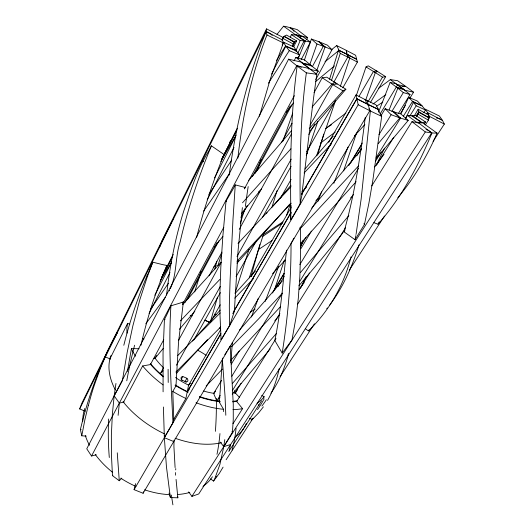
<?xml version="1.0" encoding="UTF-8"?>
<svg xmlns="http://www.w3.org/2000/svg" width="524" height="524" viewBox="0 0 524 524"><rect width="100%" height="100%" fill="white"/><g stroke="black" fill="none" stroke-linecap="round" stroke-linejoin="round"><path stroke-width="0.79" d="M222.281 360.676L219.379 402.275L223.532 409.303L223.466 411.622M176.057 479.408L177.852 497.8L170.385 497.584L166.442 466.786L164.353 437.678L172.966 422.658L173.772 419.318L172.789 391.415L175.985 385.854L178.533 342.231L183.387 301.909A141.578 83.532 -44.2 0 1 178.691 303.494L170.929 305.813L166.612 315.16A189.871 109.994 -31.4 0 1 164.438 319.404L163.043 352.901L163.095 391.814M175.71 469.91L175.756 468.554M175.612 472.576L175.501 475.196M170.929 305.813C168.335 344.746 171.106 383.758 172.966 422.658M232.368 342.408L230.848 362.785M235.263 184.893L232.918 220.44L230.069 280.674L229.329 305.341L229.466 325.817L221.069 339.67L220.008 315.193L219.903 292.641L220.814 267.423L222.811 236.645L226.034 201.098L232.505 190.016A210.144 148.115 -39.1 0 0 235.263 184.893L245.147 187.448L294.331 95.65M118.116 415.349L119.341 403.1L114.173 395.856L115.961 383.45M210.504 478.838L213.55 481.084L214.892 478.432L219.903 464.421L223.781 446.625L232.433 432.228L233.259 419.508L233.259 404.325L230.213 345.997L228.733 348.362M286.51 250.151C283.209 280.307 281.047 310.712 274.818 340.462L236.678 401.482L242.547 408.668L232.997 423.693M302.302 193.539A135.238 27.307 -62.3 0 0 300.429 202.467L300.2 203.692L290.912 219.785L290.152 214.624L291.082 205.637M368.831 108.94L369.413 109.149L370.357 110.983L361.134 199.146L356.156 233.711M166.58 295.051C169.711 266.493 175.219 238.151 183.845 210.727C190.729 190.592 197.168 169.9 208.382 151.672A173.654 152.386 48.1 0 0 211.408 145.836L224.023 154.508C212.842 181.514 203.816 209.39 196.546 237.686M237.857 158.13C242.586 116.125 251.343 74.343 266.985 34.97L266.1 31.617L270.299 33.66L272.251 35.436M365.254 117.455C360.46 155.929 354.591 194.437 344.006 231.798L355.017 239.704L364.449 224.449L368.844 203.548L372.826 180.446L381.682 116.367L377.863 109.3L356.909 98.898L301.405 194.764M224.789 439.616L223.781 446.625L230.632 444.522L229.171 450.81M242.37 207.615L238.066 250.61L234.392 310.778L233.56 312.193M301.274 67.452L299.911 66.43L297.141 66.024C290.257 116.963 290.165 168.479 290.912 219.785M297.141 66.024L306.35 72.856C300.54 116.204 299.617 160.017 300.2 203.692M96.226 454.747L91.517 456.024L86.755 448.786L288.6 59.16L300.809 62.009L316.824 74.277C311.079 114.16 306.926 154.469 301.85 194.306M229.191 175.088C235.807 126.042 247.374 77.5 266.1 31.617M121.778 478.137L119.269 480.731L112.457 475.641L111.409 454.17L111.363 435.228L112.365 414.143L114.173 395.856L122.334 380.869L127.201 352.252L132.814 326.059L139.784 299.852L147.506 276.174L152.805 262.183L161.602 264.371A128.911 119.603 27.1 0 0 166.953 265.458L163.03 274.314M127.43 371.385L131.419 348.663L139.089 348.715M276.01 338.609L274.818 340.462L282.174 353.124C287.997 316.837 291.134 280.104 291.03 243.346L292.196 241.269M346.305 52.773L346.547 51.359L345.892 50.153L336.67 45.581L331.233 49.924M84.927 411.104L79.661 408.943L266.094 31.473L266.539 28.872L282.56 37.204L282.272 39.496L283.366 42.929L270.404 78.718L259.419 116.289M86.237 436.151L81.77 435.798L84.921 419.573L88.294 405.432M355.999 234.582L355.842 235.44M355.678 236.298L355.017 239.704M189.328 389.509L187.264 391.644L188.555 385.284L220.676 329.596M173.772 419.318L185.882 398.469L187.192 392.05L220.715 334.135M175.095 467.598L173.922 446.599L174.04 440.14M279.279 368.457C276.829 379.559 273.273 390.518 267.541 400.382M173.745 441.555L164.353 437.678L164.883 435.339M140.969 345.224C147.185 317.924 155.72 291.121 166.953 265.452M135.611 483.659L134.085 489.665L143.104 493.261L143.465 491.748M81.77 435.798L80.395 429.51C85.602 407.613 92.538 386.129 101.25 365.372M221.069 339.67L221.41 338.308M425.377 124.922L428.409 120.16L429.018 117.703L418.774 111.763L416.239 115.811M123.808 345.283C129.749 321.598 137.471 298.353 147.002 275.866A160.246 131.668 33.1 0 0 148.6 272.532L152.805 262.183M214.82 268.995L216.818 261.293M351.034 256.839C344.026 284.866 329.242 310.889 308.394 330.913L305.708 329M258.994 247.544L251.035 276.436M259.197 246.804L259.812 244.577M210.393 321.841L217.499 297.095M317.603 155.065L323.753 134.092M329.563 79.255L338.53 50.153L347.903 54.758L349.75 58.059L340.371 86.303M194.686 291.92L201.131 271.268M271.904 207.38L277.137 190.422M358.979 244.839C352.573 265.786 343.606 286.215 330.533 303.9M416.318 116.872L418.028 114.14L418.774 111.763M249.005 249.339L235.138 292.929M240.306 223.27L244.918 208.768M263.841 233.226L249.28 277.864M217.912 265.57L221.881 253.197M338.53 50.153L340.279 53.415L331.574 80.224M286.51 215.652L290.165 204.393M304.32 60.378L311.394 39.031L319.463 41.933L325.057 46.878L316.876 70.295M284.499 259.819L274.484 289.772M110.623 356.543L109.935 358.855L127.646 323.321L129.86 324.291M257.441 170.143L260.919 159.728M365.87 99.58L375.354 72.581L377.424 71.415L368.202 65.854L366.021 66.948L356.34 95.473M306.278 155.569L317.826 121.378M356.562 133.05L343.593 170.837M282.98 141.08L292.687 113.132M335.563 100.51L316.548 155.851M311.394 39.031L316.961 43.996L309.822 64.524M258.339 298.202L251.474 317.013M110.8 356.032L110.99 355.527M88.386 405.452A319.332 301.831 -41 0 1 93.174 388.605C99.711 369.25 107.171 350.091 117.271 332.295M278.689 266.244L265.19 301.451M321.572 191.797L318.042 201.209M79.661 408.943L81.882 403.166L266.539 28.872M390.131 82.419L397.854 88.163L403.585 89.388L395.902 83.696L390.131 82.419L378.544 112.162M303.206 240.221L300.606 246.935M348.041 147.074L333.821 183.354M159.42 247.767L162.23 240.392L171.433 222.3M397.854 88.163L389.103 109.929M290.335 37.276L291.403 34.61L296.702 35.18L305.374 41.023L298.372 58.171M305.374 41.023L300.16 40.525L295.805 51.077M397.795 197.751C414.012 178.324 427.034 156.335 437.082 133.135L431.966 132.978C418.407 165.682 401.561 197.541 377.981 224.193L373.887 222.674M211.408 145.836C198.478 176.955 187.684 209.03 180.151 241.892C174.97 257.088 177.138 274.235 170.254 288.783M101.545 364.665L107.407 351.427L117.212 333.022M169.304 290.866L169.625 290.178M408.694 97.385L413.429 102.285L422.089 105.887L417.287 100.981L408.694 97.385L401.07 113.649M292.575 46.132L294.632 41.966L284.165 36.261L282.312 39.719M413.429 102.285L405.877 117.966M182.85 303.023L183.387 301.909M384.577 148.148L375.996 165.636M306.173 276.593L300.599 287.958M160.599 280.124L172.691 256.21M282.862 38.868L284.165 36.261M161.562 277.576L173.306 254.448M221.285 159.912L237.398 128.229M161.68 277.582L172.2 256.839M221.993 158.68L222.733 157.226M223.1 156.499L236.547 129.998M282.58 39.248L284.028 36.392L286.543 35.062L296.656 40.924L293.748 46.551M282.023 40.518L282.331 39.909L266.094 31.473M222.51 158.058L236.946 130.05M154.796 295.235L171.518 262.38M214.513 177.898L235.938 135.808M282.135 45.038L283.576 42.202L294.154 47.049L296.505 51.116L285.809 46.23L283.576 42.202M223.375 155.779L224.023 154.508M149.039 313.483L170.012 272.506M207.203 199.827L234.018 147.434M271.517 74.146L285.809 46.23M292.647 45.824L294.632 41.966M292.811 45.182L294.278 42.339L296.656 40.924M300.291 36.484L300.678 35.73L307.667 37.643L306.573 39.732M297.874 52.95L304.195 40.839L310.404 42.09L301.143 59.684M294.049 60.876L295.89 57.358L304.614 59.933L311.656 66.004L302.924 63.47L295.89 57.358M91.517 456.024L296.728 65.703L308.891 68.461L308.551 69.096M223.08 467.133L219.432 473.231L213.55 481.084M123.481 402.196L142.652 365.955L150.453 364.566L163.783 339.578M182.614 304.32L223.82 227.305M244.4 188.843L245.147 187.448L244.446 188.758M153.48 358.436L154.999 358.331L156.519 355.501M184.749 302.82L217.185 242.298M252.391 176.595L290.27 105.9M187.382 299.577L218.973 240.713M255.195 173.202L291.927 104.741M312.586 66.247L323.328 46.223L318.847 41.697L327.454 45.169L331.987 49.701L315.769 79.543M344.006 231.798L345.12 229.754M209.096 275.788L221.973 252.09M240.844 217.375L247.282 205.539M281.565 142.463L292.045 123.186M163.252 376.239L160.22 373.789L163.344 368.077M178.402 340.561L221.2 262.354M239.239 229.401L291.416 134.052M314.04 92.715L322.214 77.775L326.819 77.205L337.181 83.951L332.701 84.626L322.214 77.775M377.981 224.193L379.258 221.894M172.219 220.879L173.005 219.451M220.814 161.549L236.147 134.982M346.777 54.955L347.176 54.241L346.331 50.376L355.632 55.262L356.641 59.205L339.08 50.265L336.67 45.581M333.749 82.281L347.792 57.064L347.209 54.404L356.687 59.369L357.381 62.087L342.814 87.862M176.437 365.208L220.277 286.49M236.992 256.478L291.206 159.132M310.123 125.164L332.701 84.626M290.152 214.624L291.043 213.032M193.932 339.873L220.394 292.595M237.189 262.596L238.381 260.461M262.452 217.46L291.102 166.278M308.878 134.511L314.786 123.959M210.956 321.219L220.224 304.817M236.095 276.731L256.223 241.112M280.373 198.367L291.108 179.372M306.71 151.75L335.268 101.211M181.166 379.435L182.817 376.527L186.917 378.282A3.773 2.253 29.7 0 1 186.164 381.924L185.922 382.343M292.785 240.234L293.951 238.178M181.795 380.575L182.031 380.155A3.773 2.253 29.7 0 1 182.817 376.527M185.024 381.603L186.917 378.282M160.141 281.342L171.676 261.79M414.281 115.961L418.152 109.247L428.272 114.763L429.018 117.913L428.219 119.276M251.278 276.534L291.069 207.55M328.686 142.338L356.038 94.91L367.252 100.693L368.228 104.512L356.857 98.663L356.038 94.91M187.264 391.644L220.925 333.5M234.084 310.765L290.958 212.515M301.752 193.854L356.857 98.663M233.894 311.374L290.997 212.744M359.019 96.344L373.468 71.408L376.756 71.002L385.671 76.687L370.33 102.704M134.085 489.665L358.187 104.741L356.909 98.898M416.39 116.4L418.761 112.326L418.152 109.247M368.248 101.387L382.481 77.166L385.671 76.687M367.92 105.376L368.287 104.754L369.813 110.708L143.104 493.261M232.735 313.581L233.141 312.887M261.731 395.371L264.162 396.747L263.29 398.188M274.019 290.047L283.798 273.77M300.665 245.684L302.636 242.409M348.735 165.63L362.326 142.98M272.5 293.014L284.27 273.436M300.612 246.254L305.977 237.326M350.635 163.03L361.848 144.382M380.057 114.088L396.341 86.991L403.048 88.969L410.017 94.53L398.613 113.112M219.975 401.22L216.798 400.939L213.648 393.465L221.534 380.365M231.307 364.147L239.226 351.001M277.989 286.654L284.218 276.318M300.809 248.776L311.439 231.123M356.811 155.811L361.344 148.285M381.079 115.529L385.186 108.71L394.513 112.136L400.506 118.123L376.18 157.554M224.796 354.768L225.287 353.955M225.779 353.143L226.761 351.539M396.956 85.288L397.382 84.58L406.021 86.604L413.547 92.198L409.696 98.466M391.9 111.37L403.323 92.584L410.017 94.53M220.165 395.41L216.798 400.939L219.89 397.467M231.824 376.265L282.508 293.054L258.686 318.802L231.49 346.744M299.82 264.627L358.455 168.348M378.99 134.629L391.12 114.71L385.186 108.71M276.456 60.561L285.587 45.909L295.877 50.212L299.669 54.968L297.593 58.138M400.369 113.629L405.412 105.422M232.309 390.727L279.901 313.594M299.623 281.63L353.412 194.456M375.328 161.562L381.269 151.953M403.329 116.269L412.565 101.322L421.774 105.54L425.488 110.027L423.772 112.752M227.75 349.947L228.241 349.154M239.579 397.461L235.171 392.849L241.04 383.404M299.459 289.261L309.573 272.971M376.749 164.713L393.773 137.288M405.203 118.863L407.325 115.457L412.748 115.889L421.997 122.557L416.652 122.203L407.325 115.457M409.788 116.059L416.187 105.782L412.565 101.322M297.508 304.372L345.486 227.789M371.726 185.915L411.982 121.66L417.661 122.688L422.901 122.963L437.082 133.135M418.087 123.363L418.46 122.78L431.691 132.952L198.74 493.942L191.915 496.385L188.679 491.879M428.488 117.599L429.326 116.282L427.663 112.686L425.154 109.103L439.4 116.04L442.374 120.212L438.667 118.411L436.256 117.887M428.16 119.046L429.018 117.703M252.804 418.656L226.113 459.738M268.373 83.218L289.287 50.651L285.587 45.909M274.812 289.104L277.347 285.167L275.748 286.261M191.915 496.385L425.298 131.937L431.691 132.952M208.88 194.43L231.667 160.134M228.772 451.498L243.346 428.992M244.079 427.885L261.587 400.86M253.118 418.191L251.14 420.517M280.071 376.691L314.452 323.767M426.837 113.957L427.663 112.686L442.485 120.396L444.339 124.077L433.073 141.388M349.305 270.168L384.511 216.052M203.626 211.107L229.833 173.084M150.309 309.677L168.407 283.235M282.174 353.124L291.979 340.024L296.112 316.85L298.313 298.287L299.833 276.855L300.462 256.249L300.449 226.997A218.37 57.496 -65.6 0 0 299.852 228.006M270.96 393.17C279.364 381.321 284.82 367.658 288.6 353.7L288.017 354.427M145.764 323.832L165.309 297.305M308.394 330.913L309.088 329.923M424.217 124.024L425.626 122.033L415.853 115.45L411.772 115.889L421.656 122.564L425.626 122.033M263.389 406.84L258.679 412.846L252.28 419.488L249.424 418.27M384.04 154.338L374.608 166.92M304.267 282.554L299.119 289.438M235.171 392.849L237.49 389.771M286.209 112.503L293.499 102.973M329.295 305.538L329.917 304.719M315.848 74.264L318.297 71.146L310.084 64.714L302.361 63.004L310.614 69.502L318.297 71.146M350.667 197.934L351.591 196.762M279.299 315.179L275.991 319.352M277 34.342L283.576 26.2C287.447 26.796 292.032 27.576 294.029 31.381M274.746 320.911L275.572 319.869M214.054 247.413L222.897 236.389M341.805 234.208L343.181 232.492M341.347 234.785L319.987 260.959L298.896 285.776M269.362 349.973L270.266 348.846M268.91 350.53L232.217 394.14M241.538 213.419L261.581 188.941M326.766 308.715L327.402 307.935M376.219 158.556L408.203 120.441L399.851 117.907L378.21 143.642M361.468 149.582L311.728 208.1M154.999 358.331L163.383 348.309M348.84 215.678L300.488 272.46M179.378 329.327L194.836 311.197M248.671 180.328L291.396 130.81M310.293 130.515L345.886 89.211L334.987 82.576L331.908 84.122L312.009 107.125M282.436 280.831L239.317 330.31M276.338 333.585L232.473 383.371M242.501 202.795L290.912 148.777M304.929 169.049L333.264 136.116M290.99 185.241L272.5 206.554M286.058 208.362L289.805 204.072M285.593 208.893L236.986 263.245M345.886 89.211L342.958 90.862L309.219 128.649M356.15 181.704L300.488 243.594M213.648 393.465L215.659 391.173M266.179 213.759L267.076 212.737M182.693 304.582L221.036 262.183M220.211 310.11L192.38 341.078M280.687 306.422L230.763 360.361M235.027 293.584L255.614 270.784M358.691 165.774L300.056 228.864M207.504 339.637L176.385 373.317M364.881 124.496L354.381 136.004M238.034 243.431L291.075 186.675M229.564 142.24L231.667 139.941M331.587 143.7L304.051 173.025M236.874 261.266L291.206 203.174M285.194 260.186L272.578 273.685M180.413 320.898L219.844 279.443M160.22 373.789L163.056 370.782M253.642 278.46L234.759 298.156M301.975 191.863L306.658 186.93M188.555 385.284L190.572 383.168M222.425 369.093L206.168 385.952M175.894 372.073L220.624 327.022M177.747 355.541L220.191 312.92M112.457 475.641L112.876 475.216M315.717 81.495L334.535 65.886M325.004 61.793L339.08 50.265M258.332 192.138L260.474 190.363M325.607 128.655L345.879 113.092M306.442 153.787L307.333 153.106M320.564 143.059L335.209 132.094M378.701 88.242L390.301 79.622L397.592 80.689L405.655 86.336L401.797 86.408M372.964 104.08L385.854 94.582M315.913 200.476L318.513 198.662M262.838 236.311L282.829 222.831M213.294 267.351L216.235 265.347M258.745 249.404L271.976 240.542M382.782 102.128L376.756 106.084M255.136 309.049L250.21 312.297M263.277 234.641L282.888 221.901M326.59 127.79L331.653 124.627M119.341 403.1L124.116 402.059M164.438 319.404L165.08 319.378M219.379 402.275L219.857 402.275M80.395 429.51L81.128 429.569M306.35 72.856L316.824 74.277M413.547 92.198L404.967 90.252L390.301 79.622M142.423 338.576L143.976 339.015M316.961 43.996L325.057 46.878M391.12 114.71L400.506 118.123M426.025 129.467L428.246 130.299L431.966 132.978M323.328 46.223L331.987 49.701M289.287 50.651L299.669 54.968M105.363 356.909L110.525 359.104M182.031 380.155L186.164 381.924M204.969 320.262L210.189 322.581M416.187 105.782L425.488 110.027M370.357 110.983L381.682 116.367M266.985 34.97L283.366 42.929M340.279 53.415L349.75 58.059M259.131 405.222L258.194 404.751M358.187 104.741L369.813 110.708M429.326 116.282L444.339 124.077M347.792 57.064L357.381 62.087M282.973 38.409L293.584 44.186M418.761 112.326L429.018 117.913M147.002 275.866L147.742 276.272M284.028 36.392L294.278 42.339M418.028 114.14L428.409 120.16M175.461 385.546L175.985 385.854M366.021 66.948L375.354 72.581M331.908 84.122L342.958 90.862M373.468 71.408L382.481 77.166M291.403 34.61L300.16 40.525M283.576 26.2L295.379 34.689L300.678 35.73L290.172 27.621L297.193 29.593L307.667 37.643M310.404 42.09L302.538 36.418L296.276 35.108L304.195 40.839M216.13 476.349L216.739 476.801M411.982 121.66L425.298 131.937M396.341 86.991L403.323 92.584M288.6 59.16L296.728 65.703M408.203 120.441L401.024 114.088L392.692 111.52L399.851 117.907M220.277 442.105L223.781 446.625M363.905 223.689L364.449 224.449M231.955 431.553L232.433 432.228M177.466 496.503L177.852 497.8M169.042 493.038L170.385 497.584M119.269 480.731L117.271 452.828M222.412 359.942L225.045 396.314L225.818 415.244M164.353 437.678L163.409 407.01M219.949 433.577A289.661 79.248 71.8 0 1 216.975 454.301M109.306 457.531A270.273 168.767 -66.1 0 1 108.638 418.984M172.927 504.841A275.814 33.87 -86.6 0 1 171.387 495.069M212.43 476.755A72.659 48.876 29.7 0 1 202.939 486.37M189.799 492.436A72.659 48.876 29.7 0 1 177.426 494.538M169.842 494.643A72.659 48.876 29.7 0 1 144.559 489.789M135.873 486.403A72.659 48.876 29.7 0 1 120.723 478.176M112.614 472.334A72.659 48.876 29.7 0 1 95.407 454.655M89.486 445.289A72.659 48.876 29.7 0 1 85.281 435.496M82.772 421.276A72.659 48.876 29.7 0 1 84.77 408.491M246.332 423.458A75.901 46.151 29.7 0 1 235.748 436.531M221.436 442.688A75.901 46.151 29.7 0 1 175.082 438.234M164.438 433.82A75.901 46.151 29.7 0 1 123.009 401.607M115.359 389.935A75.901 46.151 29.7 0 1 110.571 356.7M216.379 398.45A374.247 91.621 73.7 0 1 215.397 431.337M229.741 325.515A164.556 34.355 -64.7 0 1 234.66 310.536M266.343 399.753A400.926 181.946 26.1 0 1 261.895 406.021M236.069 428.232A292.759 104.518 63 0 1 232.067 450.064M222.333 358.888A205.631 44.999 -68.6 0 1 222.831 358.056M168.217 382.481A272.991 21.589 -88.5 0 1 168.106 369.302M126.762 380.791A264.017 132.834 -70.2 0 1 134.596 345.244M202.827 161.012A92.984 81.731 24.3 0 1 203.548 161.785M226.001 201.131A100.634 56.454 -39.7 0 1 226.551 201.504M245.376 206.482A413.731 186.839 -74.1 0 1 248.179 186.583M264.162 396.747A78.115 44.042 29.7 0 1 257.068 403.198M242.547 408.668A78.115 44.042 29.7 0 1 232.97 409.644M223.532 409.303A78.115 44.042 29.7 0 1 196.035 402.746M185.882 398.469A78.115 44.042 29.7 0 1 172.789 391.415M163.095 384.911A78.115 44.042 29.7 0 1 142.652 365.955M135.533 356.222A78.115 44.042 29.7 0 1 131.419 348.663M127.024 333.205A78.115 44.042 29.7 0 1 127.646 323.321M214.722 314.138A78.115 44.042 29.7 0 1 216.091 314.852M264.148 398.836A540.467 242.062 39.6 0 1 257.487 409.591M236.881 401.299A68.369 38.514 29.7 0 1 232.761 401.836M220.021 401.666A68.369 38.514 29.7 0 1 199.506 396.982M187.743 392.194A68.369 38.514 29.7 0 1 175.036 385.219M163.35 376.835A68.369 38.514 29.7 0 1 150.283 364.088M237.569 400.65A67.76 38.167 29.7 0 1 232.957 401.325M219.844 401.194A67.76 38.167 29.7 0 1 199.526 396.557M188.286 392.004A67.76 38.167 29.7 0 1 175.396 384.976M162.604 375.695A67.76 38.167 29.7 0 1 150.558 363.748M235.951 392.443A58.033 32.665 29.7 0 1 233.868 393.007M214.205 393.406A58.033 32.665 29.7 0 1 203.535 391.009M188.214 384.976A58.033 32.665 29.7 0 1 175.54 377.535M163.298 367.547A58.033 32.665 29.7 0 1 154.691 357.663M190.186 315.317A58.033 32.665 29.7 0 1 192.262 315.848M204.615 320.118A58.033 32.665 29.7 0 1 209.757 322.476M219.399 327.9A58.033 32.665 29.7 0 1 220.676 328.725M197.489 350.124A56.71 33.936 29.7 0 1 206.194 355.331M234.483 390.701A56.71 33.936 29.7 0 1 235.086 393.616M378.466 109.352L367.403 104.106L364.966 99.56L375.891 104.761L378.466 109.352"/></g></svg>
